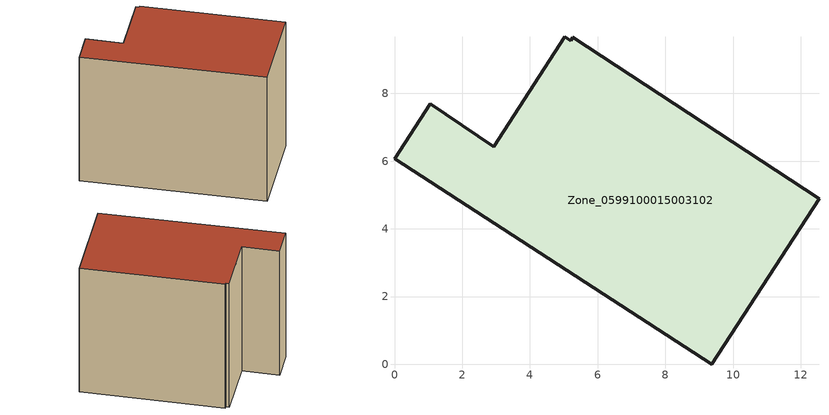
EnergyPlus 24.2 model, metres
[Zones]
Zone_0599100015003102
 floor ground (C_G): 5.03,9.68 5.21,9.56 5.27,9.66 12.54,4.89 9.37,0 0,6.07 1.05,7.69 2.93,6.43 z0.83
 wall outside (C_F): 1.05,7.69 0,6.07 9.37,0 12.54,4.89 5.27,9.66 5.21,9.56 5.03,9.68 2.93,6.43 1.05,7.69 z0.83:9.57
 roof outside (C_R): 5.21,9.56 5.03,9.68 2.93,6.43 1.05,7.69 0,6.07 9.37,0 12.54,4.89 5.27,9.66 z9.57
[BUILDING]
Pand.0599100015003102: North Axis=0; Terrain=City; Loads Convergence Tolerance Value=0.04; Temperature Convergence Tolerance Value=0.4; Solar Distribution=FullExterior; Maximum Number of Warmup Days=25; Minimum Number of Warmup Days=1
[Site:Location]
Rotterdam.The.Hague.AP_ZH_NLD Design_Conditions: Latitude=51.96; Longitude=4.45; Time Zone=1; Elevation=-4.5
[SITE:GROUNDTEMPERATURE:BUILDINGSURFACE]
18, 18, 18, 18, 18, 18, 18, 18, 18, 18, 18, 18
[MATERIAL] Thermal Absorptance=0.9; Solar Absorptance=0.7; Visible Absorptance=0.7
Name | Roughness | Thickness | Conductivity | Density | Specific Heat
G.TI.1975-1991 | MediumSmooth | 0.15 | 0.288461 | 540 | 1210
F.TI.1975-1991 | Rough | 0.3 | 0.230769 | 1920 | 840
R.TI.1975-1991 | MediumRough | 0.2 | 0.153846 | 1500 | 1000
[CONSTRUCTION]
C_G: G.TI.1975-1991
C_F: F.TI.1975-1991
C_R: R.TI.1975-1991
[ZONE]
Zone_0599100015003102: Type=1; Multiplier=1; Ceiling Height=Autocalculate; Volume=Autocalculate; Floor Area=autocalculate; Part of Total Floor Area=Yes
[ZONEINFILTRATION:DESIGNFLOWRATE]
Infil_Zone_0599100015003102: Zone or ZoneList or Space or SpaceList=Zone_0599100015003102; Schedule=AlwaysOn; Design Flow Rate Calculation Method=Flow/Area; Flow Rate per Floor Area=0.003; Constant Term Coefficient=1; Temperature Term Coefficient=0; Velocity Term Coefficient=0; Velocity Squared Term Coefficient=0
[HVACTEMPLATE:ZONE:IDEALLOADSAIRSYSTEM]
Zone_0599100015003102: Maximum Heating Supply Air Temperature=50; Minimum Cooling Supply Air Temperature=13; Maximum Heating Supply Air Humidity Ratio=0.0156; Minimum Cooling Supply Air Humidity Ratio=0.0077; Heating Limit=NoLimit; Cooling Limit=NoLimit; Dehumidification Control Type=ConstantSensibleHeatRatio; Cooling Sensible Heat Ratio=0.7; Dehumidification Setpoint=60; Humidification Control Type=None; Humidification Setpoint=30; Outdoor Air Method=None; Outdoor Air Flow Rate per Person=0.00944; Outdoor Air Flow Rate per Zone Floor Area=0; Outdoor Air Flow Rate per Zone=0; Demand Controlled Ventilation Type=None; Outdoor Air Economizer Type=NoEconomizer; Heat Recovery Type=None; Sensible Heat Recovery Effectiveness=0.7; Latent Heat Recovery Effectiveness=0.65
[ZONECONTROL:THERMOSTAT]
ThermostatControl_Zone_0599100015003102: Zone or ZoneList=Zone_0599100015003102; Control Type Schedule=DualSetpointControlType; Control 1=Thermostat_Zone_0599100015003102; Temperature Difference Between Cutout And Setpoint=0
[THERMOSTATSETPOINT:DUALSETPOINT]
Thermostat_Zone_0599100015003102: Heating Setpoint Temperature Schedule=HeatingSetpoint_Zone_0599100015003102; Cooling Setpoint Temperature Schedule=CoolingSetpoint_Zone_0599100015003102
[SCHEDULE:COMPACT]
HeatingSetpoint_Zone_0599100015003102: Through: 12/31, For: AllDays, Until: 24:00, 21
CoolingSetpoint_Zone_0599100015003102: Through: 12/31, For: AllDays, Until: 24:00, 24
DualSetpointControlType: Through: 12/31, For: AllDays, Until: 24:00, 4
AlwaysOn: Through: 12/31, For: AllDays, Until: 24:00, 1
